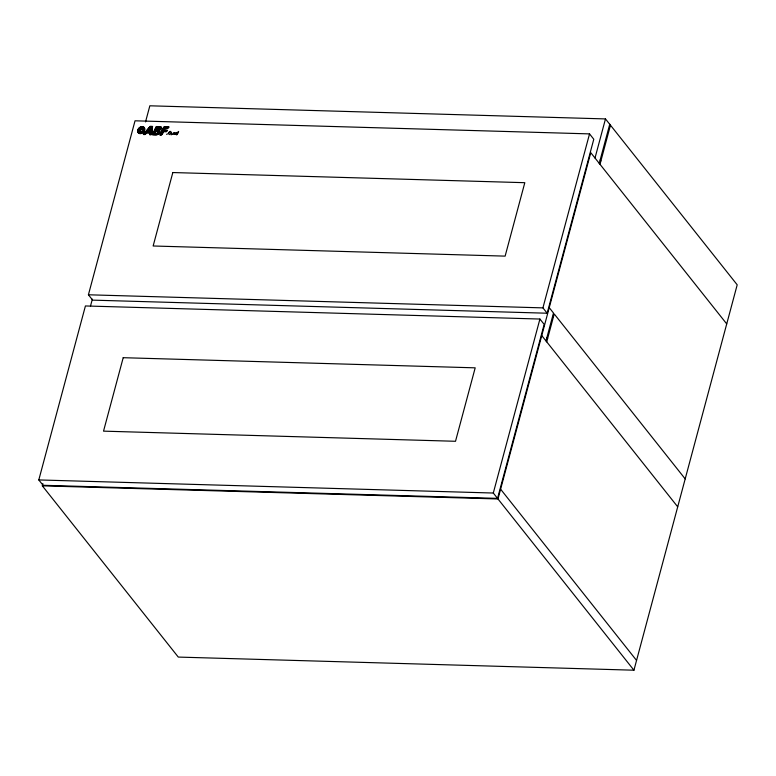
<?xml version="1.0" encoding="UTF-8"?>
<svg xmlns="http://www.w3.org/2000/svg" width="776" height="776" viewBox="0 0 776 776"><rect width="100%" height="100%" fill="white"/><g stroke="black" fill="none" stroke-linecap="round" stroke-linejoin="round"><path stroke-width="1.16" d="M166.656 134.423L167.247 133.996M38.8 479.937L85.418 305.957L539.921 319.043L544.17 324.397L497.552 498.376L43.049 485.291L38.8 479.937L493.303 493.032L497.552 498.376M88.416 294.783L135.034 120.804L589.537 133.889L593.785 139.244L547.167 313.223L92.664 300.137L88.416 294.783L542.919 307.878L547.167 313.223M145.529 121.9L149.846 105.798L605.484 118.922L737.2 284.821L633.934 670.202L178.286 657.078L42.331 485.834L42.913 483.661M90.472 306.171L92.344 299.187M493.303 493.032L539.921 319.043M542.919 307.878L589.537 133.889M633.934 670.202L497.979 498.958L590.759 152.668L726.724 323.912M546.003 340.936L553.482 313.009L549.233 307.655M595.008 158.023L605.484 118.922M546.731 341.857L554.21 313.931L685.198 478.908M599.256 163.367L609.732 124.276M599.993 164.289L610.47 125.188M178.092 131.891L178.684 131.425M174.261 132.502L173.281 133.239M144.113 129.078L144.714 128.612M140.834 127.38L141.921 126.556M142.056 127.206L142.823 126.624M159.866 135.024L163.164 132.521M153.066 134.83L155.035 133.346M138.749 128.185L140.437 126.915M138.176 129L141.329 126.614M137.886 129.592L139.049 128.719M141.533 127.225L142.396 126.575M137.643 130.533L138.38 129.98M137.614 130.931L138.293 130.426M139.573 129.456L141.397 128.089M142.493 127.264L143.162 126.75M137.633 131.299L138.274 130.814M139.37 129.99L141.872 128.108M142.833 127.38L143.482 126.895M137.691 131.629L138.293 131.183M139.263 130.455L140.572 129.466M141.504 128.767L142.27 128.185M143.133 127.536L143.744 127.07M137.779 131.949L138.37 131.503M139.234 130.853L140.369 129.999M141.824 128.894L142.551 128.35M143.395 127.71L143.987 127.264M137.905 132.23L138.487 131.794M139.273 131.202L140.272 130.446M141.969 129.175L142.755 128.583M143.609 127.933L144.191 127.497M138.05 132.502L138.623 132.066M139.379 131.493L140.262 130.834M142.124 129.427L142.881 128.864M143.793 128.176L144.375 127.739M138.235 132.735L138.817 132.298M139.554 131.745L140.349 131.154M143.929 128.447L144.511 128.011M138.438 132.968L139.02 132.521M139.796 131.939L140.582 131.348M144.035 128.748L144.637 128.292M138.681 133.162L139.292 132.706M138.943 133.346L139.593 132.851M140.534 132.143L142.396 130.737M144.123 129.437L144.773 128.952M139.263 133.482L139.942 132.968M141.096 132.104L142.415 131.105M144.084 129.844L144.773 129.33M139.602 133.608L140.369 133.026M143.987 130.3L144.734 129.737M140.029 133.656L140.912 132.997M143.793 130.824L144.656 130.174M140.524 133.666L141.717 132.774M143.337 131.551L144.481 130.688M149.516 126.895L150.292 126.304M141.135 133.579L144.2 131.27M148.653 127.924L150.777 126.323M142.095 133.239L143.638 132.075M147.789 128.952L151.262 126.333M146.936 129.98L151.747 126.352M146.072 131.008L152.232 126.362M145.209 132.036L152.62 126.449M144.346 133.055L149.904 128.874M150.563 128.379L152.571 126.866M143.492 134.083L149.147 129.825M150.495 128.806L152.523 127.283M143.376 134.549L148.391 130.775M150.428 129.233L152.474 127.701M143.861 134.568L148.197 131.299M150.369 129.66L152.426 128.108M144.346 134.578L148.682 131.309M150.301 130.096L152.377 128.525M144.831 134.597L146.121 133.618M147.13 132.861L149.167 131.328M150.234 130.523L152.329 128.942M147.615 132.871L149.652 131.338M150.166 130.95L152.28 129.359M148.1 132.89L152.232 129.776M155.986 126.944L156.597 126.488M148.585 132.9L152.183 130.184M155.714 127.536L157.072 126.507M149.07 132.919L152.135 130.601M155.433 128.118L157.557 126.517M149.555 132.929L152.086 131.018M155.161 128.709L158.042 126.527M149.807 133.113L152.038 131.435M154.88 129.291L158.527 126.546M149.739 133.54L151.999 131.842M154.608 129.883L159.012 126.556M149.681 133.967L151.951 132.26M154.327 130.465L157.509 128.069M157.654 127.962L159.478 126.585M149.613 134.403L151.902 132.677M154.046 131.057L157.237 128.651M158.139 127.982L159.934 126.624M149.671 134.733L151.853 133.094M153.774 131.648L156.965 129.233M158.605 128.001L160.351 126.682M150.156 134.743L151.805 133.511M153.493 132.23L156.704 129.815M158.964 128.108L160.71 126.798M150.641 134.762L151.756 133.918M153.221 132.822L157.111 129.883M159.177 128.331L160.981 126.973M151.126 134.772L151.708 134.335M152.94 133.404L157.635 129.873M159.255 128.651L161.204 127.186M152.668 133.996L155.86 131.59M156.306 131.251L158.285 129.757M159.09 129.155L161.359 127.448M152.387 134.578L155.588 132.172M156.791 131.27L161.437 127.759M152.581 134.82L155.307 132.764M157.247 131.299L161.456 128.127M157.606 131.416L161.379 128.564M153.551 134.84L155.52 133.356M157.819 131.629L161.146 129.126M163.474 127.371L164.347 126.711M154.036 134.859L156.015 133.365M157.877 131.959L159.371 130.834M163.193 127.953L164.832 126.731M154.521 134.869L156.577 133.317M157.751 132.434L159.584 131.057M162.921 128.544L165.317 126.74M154.996 134.888L159.769 131.29M162.64 129.126L165.792 126.75M155.491 134.898L159.875 131.59M162.368 129.718L166.277 126.769M155.995 134.898L159.895 131.959M162.087 130.3L166.762 126.779M156.519 134.879L159.856 132.366M161.815 130.892L165.084 128.428M165.249 128.312L167.247 126.798M157.121 134.801L159.652 132.9M161.534 131.484L164.822 129.01M165.724 128.321L167.732 126.808M158.042 134.49L159.109 133.685M161.262 132.066L164.551 129.592M166.209 128.331L168.217 126.828M160.981 132.657L164.366 130.106M166.694 128.35L168.702 126.837M160.71 133.239L164.851 130.116M167.179 128.36L168.993 127.002M160.428 133.831L165.336 130.135M167.665 128.379L168.712 127.584M160.147 134.413L163.435 131.939M163.794 131.668L165.821 130.145M164.279 131.687L166.306 130.164M160.331 135.043L162.892 133.113M164.764 131.697L166.791 130.174M160.816 135.053L162.62 133.695M165.249 131.716L167.276 130.193M161.301 135.063L162.349 134.277M165.734 131.726L167.131 130.678M166.219 131.736L166.859 131.26M168.809 132.444L170.157 131.425M168.45 133.094L169.275 132.473M170.206 131.765L170.739 131.367M168.256 133.996L168.761 133.618M171.059 132.638L171.622 132.221M170.817 133.2L171.515 132.677M169.459 134.597L171.263 133.239M172.999 133.831L173.727 133.278M172.718 134.423L173.368 133.928M174.755 133.268L175.318 132.851M174.484 133.85L175.143 133.356M174.202 134.442L174.862 133.947M175.919 133.152L176.879 132.424M175.57 133.782L176.307 133.23M175.463 134.248L175.987 133.86M177.811 132.483L178.461 131.988M177.5 133.094L178.179 132.58M177.209 133.695L177.898 133.171M176.268 134.772L177.626 133.763M140.116 132.085L141.067 131.367M171.118 134.869L172.059 134.17M176.782 134.772L177.345 134.345M137.721 130.096L138.564 129.476M168.295 133.588L168.896 133.142M42.331 485.834L497.979 498.958M600.158 160.021L600.886 160.933M552.58 316.365L553.307 317.277M546.896 337.589L547.623 338.501M541.755 335.581L677.71 506.835M500.598 489.181L636.553 660.424M123.209 357.697L103.528 431.146L455.512 441.282L475.193 367.834L123.209 357.697M172.825 172.544L153.144 245.992L505.127 256.129L524.809 182.69L172.825 172.544"/></g></svg>
